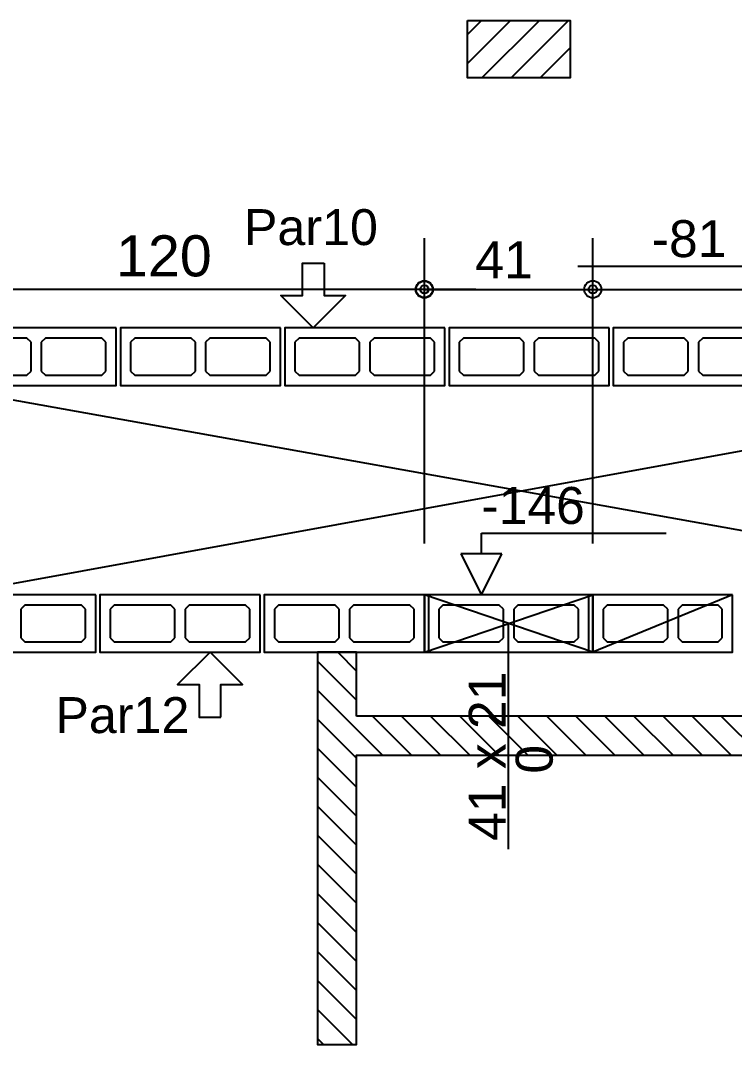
# Model space of a CAD drawing. Extents: x 0 to 119, y 0 to 84.
# Drawn here: x 31.747 to 35.224, y 50.215 to 55.205 of the extents above; entities that cross this region are included whole.
import ezdxf

# ---------------------------------------------------------------- set-up
doc = ezdxf.new("R2010")
doc.units = 0
doc.header["$MEASUREMENT"] = 0
doc.linetypes.add('ESTILO_TQS_0003', pattern=[1.5, 0.5, -0.4, 0.1, -0.5])
doc.linetypes.add('ESTILO_TQS_0005', pattern=[0.4, 0.3, -0.1])
for name, color, linetype in [('20', 1, 'CONTINUOUS'), ('27', 250, 'CONTINUOUS'), ('29', 9, 'CONTINUOUS'), ('3', 7, 'CONTINUOUS'), ('35', 255, 'CONTINUOUS')]:
    doc.layers.add(name, color=color, linetype=linetype)
doc.styles.add('TQS_ARIAL', font='arial.ttf')

msp = doc.modelspace()

# ---------------------------------------------------------------- linework, layer by layer
at = {"layer": '20', "color": 1, "linetype": 'Continuous'}
for p, q in [((35.361055, 54.00668), (34.461055, 54.00668)), ((33.991657, 52.60668), (33.991657, 52.70668)), ((33.991657, 52.70668), (34.891657, 52.70668)), ((34.091657, 52.60668), (33.891657, 52.60668)), ((33.891657, 52.60668), (33.991657, 52.40668)), ((33.991657, 52.40668), (34.091657, 52.60668))]:
    msp.add_line(p, q, dxfattribs=at)
at = {"layer": '27', "color": 250, "linetype": 'ESTILO_TQS_0005'}
for points in [[(31.79866, 53.63668), (31.77866, 53.65668), (31.50366, 53.65668), (31.48366, 53.63668), (31.48366, 53.49668), (31.50366, 53.47668), (31.77866, 53.47668), (31.79866, 53.49668), (31.79866, 53.63668)], [(32.16366, 53.63668), (32.14366, 53.65668), (31.86866, 53.65668), (31.84866, 53.63668), (31.84866, 53.49668), (31.86866, 53.47668), (32.14366, 53.47668), (32.16366, 53.49668), (32.16366, 53.63668)], [(32.59866, 53.63668), (32.57866, 53.65668), (32.30366, 53.65668), (32.28366, 53.63668), (32.28366, 53.49668), (32.30366, 53.47668), (32.57866, 53.47668), (32.59866, 53.49668), (32.59866, 53.63668)], [(32.96366, 53.63668), (32.94366, 53.65668), (32.66866, 53.65668), (32.64866, 53.63668), (32.64866, 53.49668), (32.66866, 53.47668), (32.94366, 53.47668), (32.96366, 53.49668), (32.96366, 53.63668)], [(33.39866, 53.63668), (33.37866, 53.65668), (33.10366, 53.65668), (33.08366, 53.63668), (33.08366, 53.49668), (33.10366, 53.47668), (33.37866, 53.47668), (33.39866, 53.49668), (33.39866, 53.63668)], [(33.76366, 53.63668), (33.74366, 53.65668), (33.46866, 53.65668), (33.44866, 53.63668), (33.44866, 53.49668), (33.46866, 53.47668), (33.74366, 53.47668), (33.76366, 53.49668), (33.76366, 53.63668)], [(34.19866, 53.63668), (34.17866, 53.65668), (33.90366, 53.65668), (33.88366, 53.63668), (33.88366, 53.49668), (33.90366, 53.47668), (34.17866, 53.47668), (34.19866, 53.49668), (34.19866, 53.63668)], [(34.56366, 53.63668), (34.54366, 53.65668), (34.26866, 53.65668), (34.24866, 53.63668), (34.24866, 53.49668), (34.26866, 53.47668), (34.54366, 53.47668), (34.56366, 53.49668), (34.56366, 53.63668)], [(34.99866, 53.63668), (34.97866, 53.65668), (34.70366, 53.65668), (34.68366, 53.63668), (34.68366, 53.49668), (34.70366, 53.47668), (34.97866, 53.47668), (34.99866, 53.49668), (34.99866, 53.63668)], [(35.36366, 53.63668), (35.34366, 53.65668), (35.06866, 53.65668), (35.04866, 53.63668), (35.04866, 53.49668), (35.06866, 53.47668), (35.34366, 53.47668), (35.36366, 53.49668), (35.36366, 53.63668)], [(32.06366, 52.33668), (32.04366, 52.35668), (31.76866, 52.35668), (31.74866, 52.33668), (31.74866, 52.19668), (31.76866, 52.17668), (32.04366, 52.17668), (32.06366, 52.19668), (32.06366, 52.33668)], [(32.49866, 52.33668), (32.47866, 52.35668), (32.20366, 52.35668), (32.18366, 52.33668), (32.18366, 52.19668), (32.20366, 52.17668), (32.47866, 52.17668), (32.49866, 52.19668), (32.49866, 52.33668)], [(32.86366, 52.33668), (32.84366, 52.35668), (32.56866, 52.35668), (32.54866, 52.33668), (32.54866, 52.19668), (32.56866, 52.17668), (32.84366, 52.17668), (32.86366, 52.19668), (32.86366, 52.33668)], [(33.29866, 52.33668), (33.27866, 52.35668), (33.00366, 52.35668), (32.98366, 52.33668), (32.98366, 52.19668), (33.00366, 52.17668), (33.27866, 52.17668), (33.29866, 52.19668), (33.29866, 52.33668)], [(33.66366, 52.33668), (33.64366, 52.35668), (33.36866, 52.35668), (33.34866, 52.33668), (33.34866, 52.19668), (33.36866, 52.17668), (33.64366, 52.17668), (33.66366, 52.19668), (33.66366, 52.33668)], [(34.09866, 52.33668), (34.07866, 52.35668), (33.80366, 52.35668), (33.78366, 52.33668), (33.78366, 52.19668), (33.80366, 52.17668), (34.07866, 52.17668), (34.09866, 52.19668), (34.09866, 52.33668)], [(34.46366, 52.33668), (34.44366, 52.35668), (34.16866, 52.35668), (34.14866, 52.33668), (34.14866, 52.19668), (34.16866, 52.17668), (34.44366, 52.17668), (34.46366, 52.19668), (34.46366, 52.33668)], [(34.89866, 52.33668), (34.87866, 52.35668), (34.60366, 52.35668), (34.58366, 52.33668), (34.58366, 52.19668), (34.60366, 52.17668), (34.87866, 52.17668), (34.89866, 52.19668), (34.89866, 52.33668)], [(35.16366, 52.33668), (35.14366, 52.35668), (34.96866, 52.35668), (34.94866, 52.33668), (34.94866, 52.19668), (34.96866, 52.17668), (35.14366, 52.17668), (35.16366, 52.19668), (35.16366, 52.33668)]]:
    msp.add_lwpolyline(points, dxfattribs=at)
at = {"layer": '29', "color": 9, "linetype": 'Continuous'}
for p, q in [((33.923594, 54.995376), (34.132806, 55.204588)), ((33.923594, 55.136798), (33.991385, 55.204588)), ((33.994228, 54.924588), (34.274228, 55.204588)), ((34.135649, 54.924588), (34.415649, 55.204588)), ((34.27707, 54.924588), (34.423594, 55.071112)), ((34.418492, 54.924588), (34.423594, 54.929691)), ((31.31366, 53.42668), (37.01366, 52.40668)), ((37.01366, 53.42668), (31.41366, 52.40668)), ((33.291819, 52.12668), (33.383702, 52.034797)), ((33.193739, 52.083339), (33.383702, 51.893376)), ((33.193739, 51.941917), (33.510116, 51.62554)), ((33.193739, 51.800496), (33.383702, 51.610533)), ((33.461538, 51.81554), (33.651538, 51.62554)), ((33.602959, 51.81554), (33.792959, 51.62554)), ((33.74438, 51.81554), (33.93438, 51.62554)), ((33.885802, 51.81554), (34.075802, 51.62554)), ((34.027223, 51.81554), (34.217223, 51.62554)), ((34.168644, 51.81554), (34.358644, 51.62554)), ((34.310066, 51.81554), (34.500066, 51.62554)), ((34.451487, 51.81554), (34.641487, 51.62554)), ((34.592909, 51.81554), (34.782909, 51.62554)), ((34.73433, 51.81554), (34.92433, 51.62554)), ((34.875751, 51.81554), (35.065751, 51.62554)), ((35.017173, 51.81554), (35.207173, 51.62554)), ((35.158594, 51.81554), (35.348594, 51.62554)), ((33.193739, 51.659074), (33.383702, 51.469112)), ((33.193739, 51.517653), (33.383702, 51.32769)), ((33.193739, 51.376232), (33.383702, 51.186269)), ((33.193739, 51.23481), (33.383702, 51.044847)), ((33.193739, 51.093389), (33.383702, 50.903426)), ((33.193739, 50.951968), (33.383702, 50.762005)), ((33.193739, 50.810546), (33.383702, 50.620583)), ((33.193739, 50.669125), (33.383702, 50.479162)), ((33.193739, 50.527704), (33.383702, 50.337741)), ((33.193739, 50.386282), (33.364524, 50.215498)), ((33.193739, 50.244861), (33.223102, 50.215498))]:
    msp.add_line(p, q, dxfattribs=at)
for points in [[(33.923594, 55.204588), (34.423594, 55.204588), (34.423594, 54.924588), (33.923594, 54.924588), (33.923594, 55.204588)], [(33.383702, 51.81554), (33.383702, 52.12668), (33.193739, 52.12668), (33.193739, 50.215498), (33.383702, 50.215498), (33.383702, 51.62554), (36.43366, 51.62554), (36.43366, 51.81554), (33.383702, 51.81554)]]:
    msp.add_lwpolyline(points, dxfattribs=at)
at = {"layer": '3', "color": 7, "linetype": 'Continuous'}
for p, q in [((34.53366, 52.12668), (33.71366, 52.40668)), ((33.71366, 52.12668), (34.53366, 52.40668)), ((35.21366, 52.40668), (34.53366, 52.12668))]:
    msp.add_line(p, q, dxfattribs=at)
for points in [[(33.225212, 54.022627), (33.225212, 53.864654), (33.330528, 53.864654), (33.172555, 53.70668), (33.014581, 53.864654), (33.119897, 53.864654), (33.119897, 54.022627), (33.225212, 54.022627)], [(32.21366, 53.70668), (31.43366, 53.70668), (31.43366, 53.42668), (32.21366, 53.42668), (32.21366, 53.70668)], [(33.01366, 53.70668), (32.23366, 53.70668), (32.23366, 53.42668), (33.01366, 53.42668), (33.01366, 53.70668)], [(33.81366, 53.70668), (33.03366, 53.70668), (33.03366, 53.42668), (33.81366, 53.42668), (33.81366, 53.70668)], [(34.61366, 53.70668), (33.83366, 53.70668), (33.83366, 53.42668), (34.61366, 53.42668), (34.61366, 53.70668)], [(35.41366, 53.70668), (34.63366, 53.70668), (34.63366, 53.42668), (35.41366, 53.42668), (35.41366, 53.70668)], [(32.11366, 52.40668), (31.33366, 52.40668), (31.33366, 52.12668), (32.11366, 52.12668), (32.11366, 52.40668)], [(32.91366, 52.40668), (32.13366, 52.40668), (32.13366, 52.12668), (32.91366, 52.12668), (32.91366, 52.40668)], [(33.71366, 52.40668), (32.93366, 52.40668), (32.93366, 52.12668), (33.71366, 52.12668), (33.71366, 52.40668)], [(34.53366, 52.12668), (34.53366, 52.40668), (33.71366, 52.40668), (33.71366, 52.12668), (34.53366, 52.12668)], [(34.51366, 52.40668), (33.73366, 52.40668), (33.73366, 52.12668), (34.51366, 52.12668), (34.51366, 52.40668)], [(35.21366, 52.40668), (34.53366, 52.40668), (34.53366, 52.12668), (35.21366, 52.12668), (35.21366, 52.40668)], [(34.12366, 51.166815), (34.12366, 52.26668)], [(32.722882, 51.810733), (32.722882, 51.968706), (32.828198, 51.968706), (32.670224, 52.12668), (32.51225, 51.968706), (32.617566, 51.968706), (32.617566, 51.810733), (32.722882, 51.810733)]]:
    msp.add_lwpolyline(points, dxfattribs=at)
at = {"layer": '35', "color": 255, "linetype": 'Continuous'}
for p, q in [((33.71366, 52.65668), (33.71366, 54.144668)), ((33.71366, 52.65668), (33.71366, 54.144668)), ((34.53366, 52.65668), (34.53366, 54.144668)), ((34.53366, 52.65668), (34.53366, 54.144668)), ((33.96366, 53.894668), (31.06366, 53.894668)), ((33.71366, 53.894668), (34.53366, 53.894668)), ((34.53366, 53.894668), (37.03366, 53.894668)), ((33.71366, 52.40668), (33.71366, 52.40668)), ((33.71366, 52.40668), (33.71366, 52.40668)), ((34.53366, 52.40668), (34.53366, 52.40668)), ((34.53366, 52.40668), (34.53366, 52.40668))]:
    msp.add_line(p, q, dxfattribs=at)
for centre, radius in [((33.71366, 53.894668), 0.041625), ((33.71366, 53.894668), 0.04), ((34.53366, 53.894668), 0.041625), ((34.53366, 53.894668), 0.041625), ((33.71366, 53.894668), 0.02075), ((33.71366, 53.894668), 0.02), ((34.53366, 53.894668), 0.02075), ((34.53366, 53.894668), 0.02075)]:
    msp.add_circle(centre, radius, dxfattribs=at)

# ---------------------------------------------------------------- texts
at = {"layer": '20', "color": 1, "linetype": 'ESTILO_TQS_0003', "style": 'TQS_ARIAL'}
for s, p in [('-81', (34.821055, 54.05168)), ('-146', (33.991657, 52.75168))]:
    msp.add_text(s, height=0.18, dxfattribs=at).set_placement(p)
at = {"layer": '3', "color": 7, "linetype": 'Continuous', "style": 'TQS_ARIAL'}
for s, p in [('Par10', (32.835243, 54.110364)), ('Par12', (31.917362, 51.73293))]:
    msp.add_text(s, height=0.175, dxfattribs=at).set_placement(p)
for s, p in [('41 x 21', (34.109841, 51.207712)), ('0', (34.338386, 51.535232))]:
    msp.add_text(s, height=0.18, rotation=90, dxfattribs=at).set_placement(p)
at = {"layer": '35', "color": 255, "linetype": 'Continuous', "style": 'TQS_ARIAL'}
for s, height, p in [('120', 0.2, (32.212541, 53.958012)), ('41', 0.18, (33.96166, 53.948668))]:
    msp.add_text(s, height=height, dxfattribs=at).set_placement(p)

doc.saveas('drawing.dxf')
